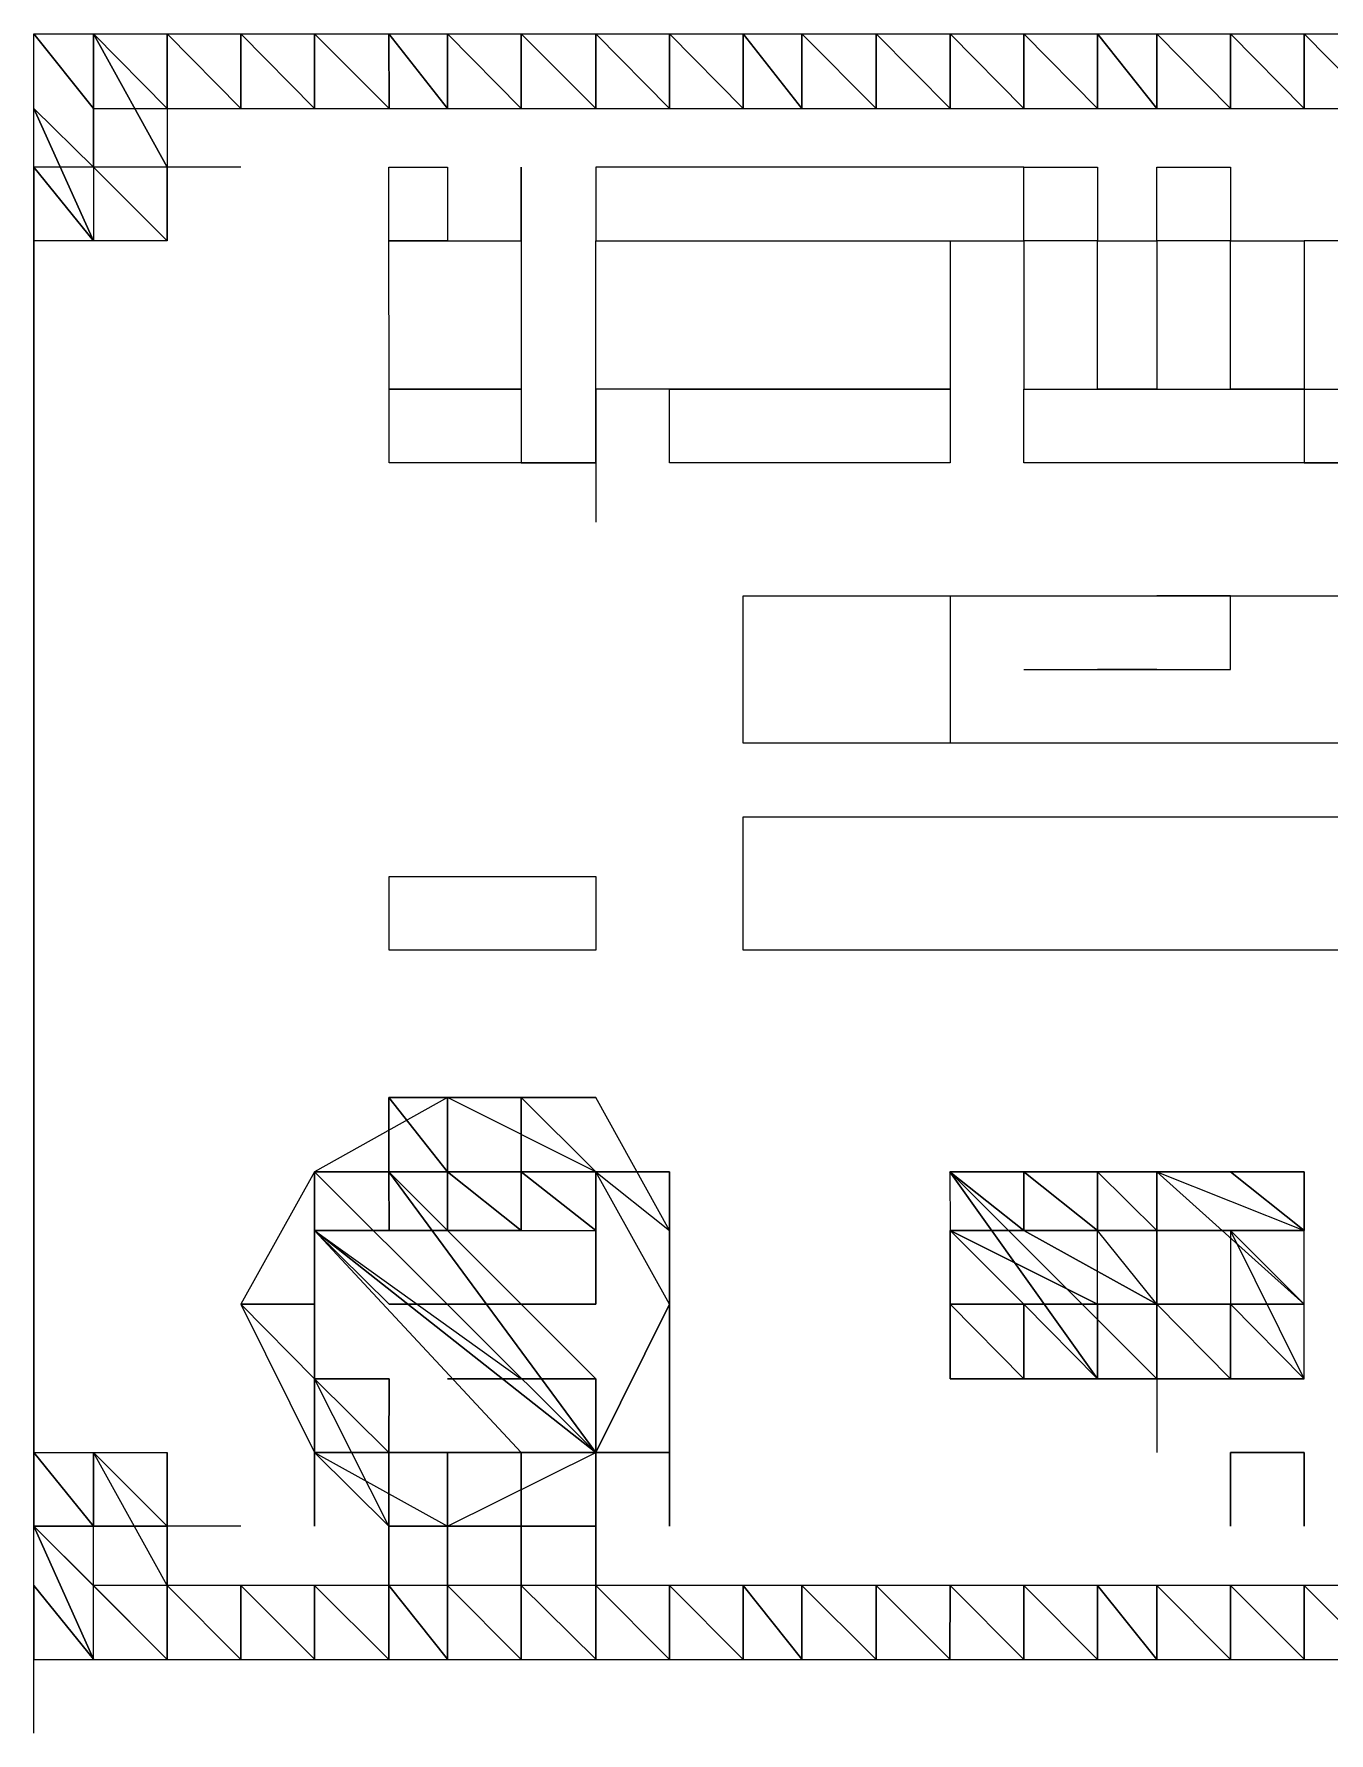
# Model space of a CAD drawing. Header units: centimetres. Extents: x -9345 to 11316, y -7197 to -3465.
# Drawn here: x 6683.39 to 6689.6, y -6311.29 to -6303.14 of the extents above; entities that cross this region are included whole.
import ezdxf

# ---------------------------------------------------------------- set-up
doc = ezdxf.new("R2010")
doc.units = ezdxf.units.CM
doc.layers.add('EXF', color=22, linetype='Continuous', lineweight=9)
doc.layers.add('exf çizimi_dwg', color=8, linetype='Continuous', lineweight=9)

# ---------------------------------------------------------------- blocks, each defined once
blk = doc.blocks.new('exf çizimi_dwg-1497134-_123_30 TEKNİK KAT _ TECHNICAL LEVEL')
at = {"layer": 'EXF', "color": 8}
blk.add_line((0.16014, 1.146155), (0.161612, 1.265194), dxfattribs=at)
at = {"layer": 'EXF', "color": 8, "flags": 128}
for points in [[(0.082186, 1.147119), (0.083658, 1.266158), (0.087148, 1.26254), (0.083658, 1.266158), (0.087148, 1.26254), (0.083658, 1.266158), (0.087148, 1.26254), (0.083658, 1.266158), (0.087148, 1.26254), (0.083658, 1.266158), (0.087148, 1.26254), (0.083658, 1.266158), (0.087148, 1.26254), (0.083658, 1.266158), (0.087148, 1.26254), (0.087192, 1.266114), (0.09, 1.262504), (0.087192, 1.266114), (0.09, 1.262504)], [(0.087104, 1.259005), (0.0858, 1.153461), (0.088651, 1.153425), (0.0858, 1.153461), (0.088651, 1.153425), (0.0858, 1.153461), (0.088651, 1.153425), (0.0858, 1.153461)], [(0.157319, 1.207124), (0.16085, 1.203546), (0.157319, 1.207124), (0.16085, 1.203546), (0.157319, 1.207124), (0.16085, 1.203546), (0.157319, 1.207124), (0.16085, 1.203546), (0.157319, 1.207124), (0.16085, 1.203546), (0.157319, 1.207124), (0.160893, 1.20708), (0.157319, 1.207124), (0.160893, 1.20708), (0.157319, 1.207124), (0.160893, 1.20708), (0.157319, 1.207124), (0.160893, 1.20708), (0.157363, 1.210658), (0.160893, 1.20708), (0.157363, 1.210658), (0.160893, 1.20708), (0.157363, 1.210658), (0.160893, 1.20708), (0.157363, 1.210658), (0.160893, 1.20708), (0.157363, 1.210658)], [(0.160263, 1.156075), (0.156732, 1.159653), (0.160263, 1.156075), (0.156732, 1.159653), (0.160263, 1.156075), (0.156732, 1.159653), (0.160263, 1.156075), (0.156732, 1.159653), (0.160263, 1.156075), (0.156732, 1.159653), (0.160263, 1.156075), (0.156688, 1.156119), (0.160263, 1.156075), (0.156688, 1.156119), (0.160263, 1.156075), (0.156688, 1.156119), (0.160263, 1.156075), (0.156688, 1.156119), (0.160219, 1.152541), (0.156688, 1.156119), (0.160219, 1.152541), (0.156688, 1.156119), (0.160219, 1.152541), (0.156688, 1.156119), (0.160219, 1.152541), (0.156688, 1.156119), (0.160219, 1.152541), (0.156645, 1.152585), (0.160219, 1.152541), (0.156645, 1.152585), (0.160219, 1.152541), (0.156645, 1.152585), (0.160219, 1.152541), (0.156645, 1.152585), (0.15795, 1.258129)], [(0.082983, 1.211578), (0.086474, 1.208), (0.082983, 1.211578), (0.086474, 1.208), (0.082983, 1.211578), (0.086474, 1.208), (0.082983, 1.211578), (0.086474, 1.208), (0.082983, 1.211578), (0.086474, 1.208), (0.08294, 1.208044), (0.086474, 1.208), (0.08294, 1.208044), (0.086474, 1.208), (0.08294, 1.208044), (0.086474, 1.208), (0.08294, 1.208044), (0.08643, 1.204466), (0.08294, 1.208044), (0.08643, 1.204466), (0.08294, 1.208044), (0.08643, 1.204466), (0.08294, 1.208044), (0.08643, 1.204466), (0.08294, 1.208044), (0.08643, 1.204466), (0.082896, 1.20451), (0.08643, 1.204466), (0.082896, 1.20451), (0.08643, 1.204466), (0.082896, 1.20451), (0.08643, 1.204466), (0.082896, 1.20451), (0.086386, 1.200932), (0.082896, 1.20451), (0.086386, 1.200932), (0.082896, 1.20451), (0.086386, 1.200932), (0.082896, 1.20451), (0.086386, 1.200932), (0.082896, 1.20451), (0.086386, 1.200932), (0.082852, 1.200975), (0.086386, 1.200932), (0.082852, 1.200975), (0.086386, 1.200932), (0.082852, 1.200975), (0.086386, 1.200932), (0.082852, 1.200975), (0.086351, 1.19808), (0.082852, 1.200975), (0.086351, 1.19808), (0.082852, 1.200975), (0.086351, 1.19808), (0.082852, 1.200975), (0.086351, 1.19808), (0.082852, 1.200975), (0.086351, 1.19808), (0.082817, 1.198124), (0.086351, 1.19808), (0.082817, 1.198124), (0.086351, 1.19808), (0.082817, 1.198124), (0.086351, 1.19808), (0.082817, 1.198124), (0.086307, 1.194546), (0.082817, 1.198124), (0.086307, 1.194546), (0.082817, 1.198124), (0.086307, 1.194546), (0.082817, 1.198124), (0.086307, 1.194546), (0.082817, 1.198124), (0.086307, 1.194546), (0.082773, 1.19459), (0.086307, 1.194546), (0.082773, 1.19459), (0.086307, 1.194546), (0.082773, 1.19459), (0.086307, 1.194546), (0.082773, 1.19459), (0.086264, 1.191012), (0.082773, 1.19459), (0.086264, 1.191012), (0.082773, 1.19459), (0.086264, 1.191012), (0.082773, 1.19459), (0.086264, 1.191012), (0.082773, 1.19459), (0.086264, 1.191012), (0.08273, 1.191055), (0.086264, 1.191012), (0.08273, 1.191055), (0.086264, 1.191012), (0.08273, 1.191055), (0.086264, 1.191012), (0.08273, 1.191055), (0.08622, 1.187478), (0.08273, 1.191055), (0.08622, 1.187478), (0.08273, 1.191055), (0.08622, 1.187478), (0.08273, 1.191055), (0.08622, 1.187478), (0.08273, 1.191055), (0.08622, 1.187478), (0.082686, 1.187521), (0.08622, 1.187478), (0.082686, 1.187521), (0.08622, 1.187478), (0.082686, 1.187521), (0.08622, 1.187478), (0.082686, 1.187521), (0.086176, 1.183903), (0.082686, 1.187521), (0.086176, 1.183903), (0.082686, 1.187521), (0.086176, 1.183903), (0.082686, 1.187521), (0.086176, 1.183903), (0.082686, 1.187521), (0.086176, 1.183903), (0.082686, 1.187521)], [(0.092816, 1.204387), (0.09286, 1.207921), (0.092816, 1.204387), (0.09286, 1.207921), (0.092816, 1.204387), (0.09286, 1.207921), (0.092816, 1.204387), (0.089282, 1.204431), (0.092816, 1.204387), (0.089282, 1.204431), (0.092816, 1.204387), (0.089282, 1.204431), (0.092816, 1.204387), (0.089282, 1.204431), (0.092816, 1.204387), (0.089282, 1.204431), (0.092816, 1.204387), (0.09286, 1.207921), (0.092816, 1.204387), (0.09286, 1.207921), (0.092816, 1.204387), (0.09286, 1.207921), (0.092816, 1.204387), (0.09286, 1.207921), (0.092816, 1.204387), (0.09286, 1.207921), (0.092816, 1.204387), (0.09286, 1.207921), (0.089325, 1.207965), (0.09286, 1.207921)], [(0.10338, 1.19787), (0.106191, 1.197835), (0.10338, 1.19787), (0.106191, 1.197835), (0.103415, 1.200721), (0.106191, 1.197835), (0.103415, 1.200721), (0.106191, 1.197835), (0.106226, 1.200686), (0.106191, 1.197835), (0.106226, 1.200686), (0.099968, 1.207833), (0.106226, 1.200686), (0.106104, 1.190766), (0.103292, 1.190801), (0.10338, 1.19787), (0.103336, 1.194335), (0.099881, 1.200765), (0.10338, 1.19787), (0.106147, 1.194301), (0.10338, 1.19787), (0.106147, 1.194301), (0.103336, 1.194335), (0.106147, 1.194301), (0.103336, 1.194335), (0.106147, 1.194301), (0.103336, 1.194335), (0.106147, 1.194301), (0.103336, 1.194335), (0.106104, 1.190766), (0.103336, 1.194335), (0.099881, 1.200765), (0.103336, 1.194335), (0.10338, 1.19787), (0.103336, 1.194335), (0.103292, 1.190801), (0.103336, 1.194335), (0.103292, 1.190801), (0.103336, 1.194335), (0.103292, 1.190801), (0.103336, 1.194335), (0.103292, 1.190801), (0.103336, 1.194335), (0.103292, 1.190801), (0.103336, 1.194335), (0.103292, 1.190801), (0.103415, 1.200721), (0.103502, 1.20779), (0.103415, 1.200721), (0.10338, 1.19787), (0.103415, 1.200721), (0.10338, 1.19787), (0.103415, 1.200721), (0.10338, 1.19787), (0.103415, 1.200721), (0.099881, 1.200765), (0.096306, 1.200809), (0.096184, 1.190889), (0.099758, 1.190845), (0.096184, 1.190889), (0.099758, 1.190845), (0.096184, 1.190889), (0.099758, 1.190845), (0.096184, 1.190889), (0.099758, 1.190845), (0.096184, 1.190889), (0.099758, 1.190845), (0.099881, 1.200765), (0.099845, 1.197913), (0.099802, 1.194379), (0.099845, 1.197913), (0.099802, 1.194379), (0.099845, 1.197913), (0.099802, 1.194379), (0.099845, 1.197913), (0.099802, 1.194379), (0.099845, 1.197913), (0.099881, 1.200765), (0.099845, 1.197913), (0.099881, 1.200765), (0.09635, 1.204343), (0.099881, 1.200765), (0.09635, 1.204343), (0.099881, 1.200765), (0.103415, 1.200721), (0.106226, 1.200686), (0.099968, 1.207833), (0.099924, 1.204299), (0.099968, 1.207833), (0.099924, 1.204299), (0.099968, 1.207833), (0.099924, 1.204299), (0.099968, 1.207833), (0.099924, 1.204299), (0.099968, 1.207833), (0.099924, 1.204299), (0.099968, 1.207833), (0.099924, 1.204299), (0.099968, 1.207833), (0.103459, 1.204255), (0.099968, 1.207833), (0.103459, 1.204255), (0.099968, 1.207833), (0.103459, 1.204255), (0.099968, 1.207833), (0.099881, 1.200765), (0.099758, 1.190845), (0.096184, 1.190889), (0.096306, 1.200809), (0.096394, 1.207877), (0.096306, 1.200809), (0.092772, 1.200853)], [(0.106104, 1.190766), (0.096306, 1.200809), (0.106104, 1.190766), (0.096271, 1.197958), (0.106104, 1.190766), (0.096271, 1.197958), (0.099845, 1.197913), (0.096271, 1.197958), (0.099845, 1.197913), (0.10338, 1.19787), (0.103415, 1.200721), (0.106226, 1.200686), (0.106104, 1.190766), (0.106226, 1.200686), (0.106104, 1.190766), (0.106226, 1.200686), (0.106314, 1.207755), (0.106226, 1.200686), (0.106314, 1.207755), (0.106226, 1.200686), (0.103415, 1.200721), (0.099881, 1.200765), (0.096306, 1.200809), (0.099881, 1.200765), (0.096306, 1.200809), (0.096184, 1.190889), (0.096306, 1.200809), (0.096394, 1.207877), (0.103459, 1.204255), (0.099968, 1.207833), (0.103502, 1.20779), (0.103459, 1.204255), (0.103502, 1.20779), (0.103459, 1.204255), (0.103502, 1.20779), (0.103459, 1.204255), (0.103502, 1.20779), (0.103459, 1.204255), (0.103502, 1.20779), (0.103459, 1.204255), (0.103502, 1.20779), (0.103459, 1.204255), (0.103502, 1.20779), (0.103459, 1.204255), (0.099924, 1.204299), (0.09635, 1.204343), (0.099924, 1.204299), (0.09635, 1.204343), (0.099924, 1.204299), (0.09635, 1.204343), (0.099924, 1.204299), (0.096394, 1.207877), (0.099924, 1.204299)], [(0.099802, 1.194379), (0.096271, 1.197958), (0.099802, 1.194379), (0.096271, 1.197958), (0.099802, 1.194379), (0.096227, 1.194423), (0.099802, 1.194379), (0.096227, 1.194423), (0.099802, 1.194379), (0.096227, 1.194423), (0.099802, 1.194379), (0.099881, 1.200765), (0.099968, 1.207833), (0.099881, 1.200765), (0.096306, 1.200809), (0.096394, 1.207877), (0.103502, 1.20779), (0.106314, 1.207755), (0.103502, 1.20779), (0.106314, 1.207755), (0.103502, 1.20779), (0.10627, 1.204221), (0.103502, 1.20779), (0.10627, 1.204221), (0.103502, 1.20779), (0.10627, 1.204221), (0.103502, 1.20779), (0.10627, 1.204221), (0.103502, 1.20779), (0.10627, 1.204221), (0.103502, 1.20779), (0.106314, 1.207755), (0.106226, 1.200686), (0.103502, 1.20779)], [(0.130323, 1.200388), (0.130367, 1.203923), (0.133901, 1.203879), (0.133857, 1.200345)], [(0.099845, 1.197913), (0.099881, 1.200765), (0.099845, 1.197913), (0.103292, 1.190801), (0.099802, 1.194379), (0.103292, 1.190801), (0.099758, 1.190845), (0.103292, 1.190801), (0.099845, 1.197913), (0.099758, 1.190845), (0.096227, 1.194423), (0.099758, 1.190845), (0.096227, 1.194423)], [(0.130244, 1.194003), (0.130288, 1.197537), (0.130323, 1.200388), (0.130288, 1.197537)], [(0.133735, 1.190425), (0.130201, 1.190469), (0.126666, 1.190512)], [(0.103126, 1.177347), (0.099592, 1.177391), (0.103126, 1.177347), (0.099592, 1.177391), (0.103126, 1.177347), (0.099592, 1.177391), (0.103126, 1.177347), (0.099592, 1.177391), (0.103126, 1.177347), (0.099592, 1.177391), (0.103126, 1.177347), (0.099592, 1.177391), (0.103126, 1.177347), (0.099592, 1.177391), (0.103126, 1.177347), (0.099592, 1.177391), (0.103126, 1.177347), (0.099592, 1.177391), (0.103126, 1.177347), (0.099592, 1.177391), (0.103126, 1.177347), (0.099592, 1.177391), (0.096017, 1.177435), (0.099592, 1.177391), (0.096017, 1.177435), (0.099592, 1.177391), (0.096017, 1.177435), (0.099592, 1.177391), (0.096017, 1.177435), (0.099592, 1.177391), (0.096017, 1.177435), (0.099592, 1.177391), (0.096017, 1.177435), (0.099592, 1.177391), (0.096017, 1.177435), (0.099592, 1.177391), (0.096017, 1.177435), (0.092483, 1.177479), (0.096017, 1.177435), (0.092483, 1.177479), (0.096017, 1.177435), (0.092483, 1.177479), (0.096017, 1.177435), (0.092483, 1.177479), (0.096017, 1.177435), (0.092483, 1.177479), (0.096017, 1.177435), (0.092483, 1.177479), (0.096017, 1.177435), (0.092483, 1.177479), (0.088949, 1.177522), (0.092483, 1.177479), (0.088949, 1.177522), (0.092483, 1.177479), (0.088949, 1.177522), (0.092483, 1.177479), (0.088949, 1.177522), (0.092483, 1.177479), (0.088949, 1.177522), (0.092483, 1.177479), (0.096017, 1.177435), (0.092483, 1.177479), (0.096017, 1.177435), (0.092483, 1.177479), (0.096017, 1.177435), (0.092483, 1.177479), (0.096017, 1.177435), (0.092483, 1.177479), (0.096017, 1.177435), (0.092483, 1.177479), (0.096017, 1.177435), (0.092483, 1.177479), (0.092439, 1.173944), (0.092483, 1.177479), (0.092439, 1.173944), (0.092483, 1.177479), (0.092439, 1.173944), (0.088905, 1.173988), (0.092439, 1.173944), (0.088905, 1.173988), (0.092439, 1.173944), (0.088905, 1.173988), (0.088861, 1.170414), (0.088905, 1.173988), (0.088783, 1.164068), (0.088861, 1.170414), (0.088817, 1.16688), (0.088861, 1.170414), (0.088905, 1.173988), (0.086054, 1.174023), (0.08252, 1.174067), (0.086054, 1.174023), (0.08252, 1.174067), (0.086054, 1.174023), (0.08252, 1.174067), (0.086054, 1.174023), (0.082563, 1.177601), (0.086054, 1.174023), (0.082563, 1.177601), (0.086054, 1.174023), (0.082563, 1.177601), (0.086054, 1.174023), (0.082563, 1.177601), (0.086054, 1.174023), (0.082563, 1.177601), (0.086054, 1.174023)], [(0.096017, 1.177435), (0.099592, 1.177391), (0.105894, 1.173778), (0.10938, 1.166625), (0.105727, 1.160284), (0.099381, 1.160362), (0.092273, 1.16045), (0.088817, 1.16688), (0.092439, 1.173944), (0.099592, 1.177391), (0.105894, 1.173778), (0.10938, 1.166625), (0.105727, 1.160284), (0.099338, 1.156828), (0.092273, 1.16045), (0.088817, 1.16688), (0.088783, 1.164068), (0.088817, 1.16688), (0.092439, 1.173944), (0.088905, 1.173988), (0.092439, 1.173944), (0.092395, 1.17037), (0.088861, 1.170414), (0.092395, 1.17037), (0.088861, 1.170414), (0.092395, 1.17037), (0.088861, 1.170414), (0.088905, 1.173988), (0.088861, 1.170414), (0.08601, 1.170449), (0.088861, 1.170414), (0.08601, 1.170449), (0.088861, 1.170414), (0.08601, 1.170449), (0.088861, 1.170414), (0.08601, 1.170449), (0.088861, 1.170414), (0.088817, 1.16688), (0.088861, 1.170414), (0.08601, 1.170449), (0.082475, 1.170493), (0.08601, 1.170449), (0.082475, 1.170493), (0.08601, 1.170449), (0.082475, 1.170493), (0.08601, 1.170449), (0.08252, 1.174067), (0.08601, 1.170449), (0.08252, 1.174067), (0.08601, 1.170449), (0.08252, 1.174067), (0.08601, 1.170449), (0.08252, 1.174067), (0.08601, 1.170449), (0.08252, 1.174067), (0.08601, 1.170449)], [(0.099592, 1.177391), (0.096017, 1.177435), (0.099592, 1.177391), (0.096017, 1.177435), (0.099592, 1.177391), (0.096017, 1.177435), (0.099592, 1.177391), (0.096017, 1.177435), (0.099592, 1.177391), (0.092439, 1.173944), (0.092273, 1.16045), (0.092317, 1.164024), (0.095807, 1.160406), (0.099338, 1.156828), (0.099381, 1.160362), (0.099338, 1.156828), (0.099381, 1.160362), (0.099338, 1.156828)], [(0.09946, 1.166748), (0.099504, 1.170282), (0.09946, 1.166748), (0.099504, 1.170282), (0.09946, 1.166748), (0.099504, 1.170282), (0.099425, 1.163937), (0.099504, 1.170282), (0.099425, 1.163937), (0.099504, 1.170282), (0.099425, 1.163937), (0.099504, 1.170282), (0.099425, 1.163937), (0.099504, 1.170282), (0.095974, 1.173901), (0.092439, 1.173944), (0.105771, 1.163858), (0.092439, 1.173944), (0.092483, 1.177479), (0.096017, 1.177435), (0.092483, 1.177479), (0.096017, 1.177435), (0.092483, 1.177479), (0.092439, 1.173944), (0.105771, 1.163858), (0.105727, 1.160284), (0.105771, 1.163858), (0.092439, 1.173944), (0.092483, 1.177479), (0.092439, 1.173944), (0.105771, 1.163858), (0.105727, 1.160284)], [(0.103038, 1.170238), (0.105849, 1.170204), (0.103038, 1.170238), (0.105849, 1.170204), (0.103038, 1.170238), (0.105849, 1.170204), (0.103038, 1.170238), (0.105849, 1.170204), (0.103082, 1.173813), (0.105849, 1.170204), (0.103082, 1.173813), (0.105894, 1.173778), (0.105937, 1.177312), (0.105894, 1.173778), (0.105937, 1.177312), (0.105894, 1.173778), (0.105937, 1.177312), (0.103126, 1.177347), (0.105937, 1.177312), (0.105894, 1.173778), (0.103126, 1.177347), (0.109468, 1.173734), (0.10938, 1.166625), (0.109345, 1.163814), (0.109424, 1.17016), (0.10938, 1.166625), (0.109424, 1.17016), (0.109468, 1.173734)], [(0.092352, 1.166836), (0.092395, 1.17037), (0.092352, 1.166836), (0.092395, 1.17037), (0.088861, 1.170414), (0.088905, 1.173988), (0.086054, 1.174023), (0.088905, 1.173988), (0.092439, 1.173944), (0.088905, 1.173988), (0.092439, 1.173944), (0.092395, 1.17037)], [(0.099425, 1.163937), (0.102915, 1.160319), (0.099381, 1.160362), (0.102915, 1.160319), (0.099381, 1.160362), (0.102915, 1.160319), (0.099381, 1.160362), (0.102915, 1.160319), (0.099381, 1.160362), (0.102915, 1.160319), (0.099381, 1.160362), (0.102915, 1.160319), (0.099381, 1.160362), (0.102915, 1.160319), (0.099381, 1.160362), (0.102915, 1.160319), (0.102994, 1.166704), (0.102915, 1.160319), (0.102994, 1.166704), (0.102915, 1.160319), (0.102994, 1.166704), (0.102915, 1.160319), (0.102994, 1.166704), (0.102915, 1.160319), (0.103082, 1.173813), (0.105894, 1.173778), (0.103082, 1.173813), (0.105894, 1.173778), (0.103082, 1.173813), (0.105894, 1.173778), (0.105849, 1.170204), (0.105894, 1.173778), (0.103082, 1.173813), (0.099548, 1.173857), (0.103082, 1.173813), (0.099548, 1.173857), (0.103082, 1.173813), (0.099548, 1.173857), (0.103082, 1.173813), (0.099548, 1.173857), (0.103082, 1.173813), (0.099548, 1.173857), (0.09946, 1.166748), (0.099548, 1.173857), (0.103082, 1.173813), (0.105894, 1.173778), (0.105727, 1.160284), (0.102915, 1.160319), (0.092395, 1.17037), (0.092317, 1.164024), (0.095851, 1.163981), (0.095807, 1.160406), (0.095851, 1.163981), (0.095807, 1.160406), (0.095851, 1.163981), (0.095807, 1.160406), (0.095851, 1.163981), (0.092317, 1.164024), (0.088783, 1.164068), (0.088817, 1.16688), (0.088783, 1.164068), (0.092317, 1.164024), (0.092273, 1.16045), (0.088783, 1.164068), (0.095807, 1.160406), (0.092273, 1.16045), (0.092317, 1.164024), (0.092273, 1.16045), (0.092439, 1.173944), (0.092273, 1.16045), (0.092439, 1.173944), (0.092273, 1.16045), (0.088738, 1.160494), (0.092273, 1.16045), (0.088738, 1.160494), (0.092273, 1.16045), (0.088738, 1.160494), (0.092273, 1.16045), (0.095807, 1.160406), (0.092273, 1.16045), (0.095807, 1.160406), (0.092273, 1.16045), (0.095807, 1.160406), (0.092273, 1.16045), (0.095807, 1.160406), (0.092273, 1.16045), (0.095807, 1.160406), (0.092273, 1.16045), (0.095807, 1.160406), (0.092273, 1.16045), (0.095807, 1.160406), (0.092273, 1.16045), (0.095807, 1.160406), (0.092273, 1.16045), (0.092439, 1.173944), (0.092395, 1.17037), (0.092439, 1.173944), (0.095974, 1.173901), (0.105771, 1.163858), (0.10296, 1.163893), (0.105771, 1.163858), (0.105727, 1.160284), (0.105771, 1.163858), (0.105727, 1.160284), (0.105771, 1.163858), (0.102994, 1.166704), (0.095974, 1.173901), (0.102994, 1.166704), (0.10296, 1.163893), (0.102994, 1.166704), (0.10296, 1.163893), (0.102994, 1.166704), (0.10296, 1.163893), (0.105771, 1.163858), (0.10296, 1.163893), (0.105771, 1.163858), (0.10296, 1.163893), (0.105771, 1.163858), (0.105806, 1.166669), (0.102994, 1.166704), (0.105806, 1.166669), (0.102994, 1.166704), (0.105806, 1.166669), (0.102994, 1.166704), (0.105806, 1.166669), (0.103038, 1.170238), (0.105806, 1.166669), (0.109345, 1.163814), (0.105771, 1.163858), (0.109345, 1.163814), (0.105771, 1.163858), (0.10296, 1.163893), (0.105771, 1.163858), (0.102994, 1.166704), (0.105771, 1.163858), (0.10296, 1.163893)], [(0.102915, 1.160319), (0.092439, 1.173944), (0.102915, 1.160319), (0.105727, 1.160284), (0.102915, 1.160319), (0.105727, 1.160284), (0.092439, 1.173944), (0.105727, 1.160284), (0.092439, 1.173944), (0.102915, 1.160319), (0.105727, 1.160284), (0.102915, 1.160319), (0.095929, 1.170326)], [(0.103082, 1.173813), (0.105894, 1.173778), (0.105727, 1.160284), (0.105894, 1.173778), (0.105727, 1.160284), (0.105894, 1.173778), (0.105727, 1.160284), (0.102915, 1.160319), (0.105727, 1.160284), (0.102915, 1.160319), (0.105727, 1.160284), (0.102915, 1.160319), (0.099381, 1.160362), (0.102915, 1.160319), (0.099381, 1.160362), (0.102915, 1.160319), (0.099381, 1.160362), (0.102915, 1.160319), (0.099381, 1.160362), (0.102915, 1.160319), (0.099381, 1.160362), (0.102915, 1.160319), (0.099381, 1.160362), (0.102915, 1.160319), (0.099381, 1.160362), (0.102915, 1.160319), (0.099381, 1.160362), (0.095807, 1.160406), (0.099381, 1.160362), (0.095807, 1.160406), (0.099381, 1.160362), (0.099338, 1.156828), (0.099381, 1.160362), (0.099338, 1.156828), (0.099381, 1.160362), (0.099338, 1.156828), (0.099381, 1.160362), (0.099338, 1.156828), (0.099381, 1.160362), (0.099338, 1.156828), (0.099381, 1.160362), (0.099338, 1.156828), (0.099381, 1.160362), (0.095807, 1.160406), (0.099381, 1.160362)], [(0.109345, 1.163814), (0.105806, 1.166669), (0.103038, 1.170238), (0.10296, 1.163893), (0.105771, 1.163858), (0.102994, 1.166704), (0.103082, 1.173813), (0.105894, 1.173778), (0.103082, 1.173813), (0.105894, 1.173778), (0.103082, 1.173813)], [(0.105894, 1.173778), (0.109424, 1.17016), (0.105894, 1.173778), (0.109424, 1.17016), (0.105849, 1.170204), (0.109424, 1.17016), (0.105849, 1.170204), (0.109424, 1.17016), (0.10938, 1.166625), (0.109424, 1.17016), (0.105849, 1.170204)], [(0.13991, 1.173358), (0.143445, 1.173314), (0.13991, 1.173358), (0.139866, 1.169783), (0.13991, 1.173358), (0.137059, 1.173393)], [(0.092317, 1.164024), (0.092352, 1.166836), (0.092317, 1.164024), (0.095851, 1.163981), (0.092317, 1.164024), (0.095807, 1.160406), (0.092273, 1.16045), (0.092317, 1.164024), (0.095807, 1.160406), (0.099381, 1.160362), (0.095807, 1.160406), (0.092317, 1.164024), (0.092273, 1.16045), (0.095807, 1.160406), (0.095851, 1.163981), (0.092317, 1.164024), (0.092273, 1.16045), (0.092317, 1.164024), (0.092273, 1.16045), (0.092317, 1.164024), (0.088783, 1.164068), (0.092317, 1.164024), (0.088783, 1.164068), (0.092317, 1.164024), (0.092273, 1.16045), (0.095807, 1.160406), (0.092273, 1.16045), (0.092317, 1.164024), (0.092352, 1.166836), (0.088817, 1.16688), (0.092352, 1.166836), (0.088817, 1.16688), (0.092352, 1.166836), (0.088817, 1.16688), (0.092352, 1.166836), (0.088817, 1.16688)], [(0.105771, 1.163858), (0.109345, 1.163814), (0.10938, 1.166625), (0.105806, 1.166669), (0.10938, 1.166625), (0.105806, 1.166669), (0.10938, 1.166625), (0.105806, 1.166669), (0.10938, 1.166625), (0.105806, 1.166669), (0.10938, 1.166625), (0.105806, 1.166669)], [(0.088695, 1.15696), (0.088572, 1.14704), (0.082222, 1.14997), (0.088572, 1.14704), (0.082222, 1.14997), (0.088572, 1.14704), (0.082222, 1.14997), (0.088572, 1.14704), (0.082222, 1.14997), (0.088572, 1.14704), (0.092106, 1.146996), (0.088607, 1.149891), (0.092106, 1.146996), (0.088572, 1.14704)], [(0.160175, 1.149006), (0.156645, 1.152585), (0.160175, 1.149006), (0.156645, 1.152585), (0.160175, 1.149006), (0.153833, 1.152619), (0.160175, 1.149006), (0.153833, 1.152619), (0.160175, 1.149006), (0.153833, 1.152619), (0.160175, 1.149006), (0.153833, 1.152619), (0.160175, 1.149006), (0.153833, 1.152619), (0.160175, 1.149006), (0.156645, 1.152585), (0.153833, 1.152619), (0.15379, 1.149085), (0.156601, 1.149051), (0.156645, 1.152585), (0.153833, 1.152619), (0.150299, 1.152663), (0.150255, 1.149129), (0.15022, 1.146277), (0.146646, 1.146322), (0.15022, 1.146277), (0.146646, 1.146322), (0.15022, 1.146277), (0.146646, 1.146322), (0.15022, 1.146277), (0.146646, 1.146322), (0.15022, 1.146277), (0.146646, 1.146322), (0.15022, 1.146277), (0.146646, 1.146322), (0.15022, 1.146277), (0.146646, 1.146322), (0.15022, 1.146277), (0.146646, 1.146322), (0.15022, 1.146277), (0.092106, 1.146996), (0.092142, 1.149847), (0.092185, 1.153382), (0.088651, 1.153425), (0.0858, 1.153461), (0.088651, 1.153425), (0.0858, 1.153461), (0.082309, 1.157039), (0.0858, 1.153461), (0.082265, 1.153504), (0.0858, 1.153461), (0.085756, 1.149926), (0.088607, 1.149891), (0.088651, 1.153425), (0.0858, 1.153461), (0.082309, 1.157039), (0.085843, 1.156995), (0.082309, 1.157039), (0.085843, 1.156995), (0.082309, 1.157039), (0.085843, 1.156995), (0.082309, 1.157039), (0.0858, 1.153461), (0.082265, 1.153504), (0.0858, 1.153461), (0.082309, 1.157039), (0.0858, 1.153461), (0.082309, 1.157039), (0.0858, 1.153461), (0.082265, 1.153504), (0.0858, 1.153461), (0.082309, 1.157039)], [(0.082309, 1.157039), (0.0858, 1.153461), (0.082265, 1.153504), (0.085756, 1.149926), (0.082265, 1.153504), (0.085756, 1.149926), (0.082265, 1.153504), (0.085756, 1.149926), (0.082265, 1.153504), (0.085756, 1.149926), (0.082265, 1.153504), (0.088572, 1.14704), (0.082265, 1.153504), (0.088572, 1.14704), (0.082265, 1.153504), (0.088572, 1.14704), (0.082265, 1.153504), (0.085756, 1.149926), (0.088572, 1.14704), (0.088607, 1.149891), (0.092106, 1.146996), (0.088607, 1.149891), (0.092106, 1.146996), (0.088607, 1.149891), (0.092106, 1.146996), (0.088607, 1.149891), (0.092106, 1.146996), (0.088607, 1.149891), (0.092106, 1.146996), (0.088607, 1.149891), (0.092106, 1.146996), (0.088572, 1.14704)], [(0.153877, 1.156154), (0.153754, 1.146234), (0.15022, 1.146277), (0.153754, 1.146234), (0.15022, 1.146277), (0.153754, 1.146234), (0.15022, 1.146277), (0.153754, 1.146234), (0.15022, 1.146277)], [(0.082222, 1.14997), (0.085721, 1.147075), (0.082222, 1.14997), (0.085721, 1.147075), (0.082222, 1.14997), (0.085721, 1.147075), (0.082222, 1.14997), (0.085721, 1.147075), (0.082222, 1.14997), (0.092142, 1.149847), (0.088607, 1.149891), (0.092142, 1.149847), (0.088607, 1.149891), (0.092142, 1.149847), (0.088607, 1.149891), (0.092142, 1.149847), (0.088607, 1.149891), (0.092142, 1.149847), (0.088607, 1.149891), (0.092142, 1.149847), (0.088651, 1.153425), (0.0858, 1.153461), (0.092142, 1.149847), (0.088651, 1.153425), (0.092142, 1.149847), (0.088651, 1.153425), (0.092142, 1.149847), (0.088651, 1.153425), (0.092142, 1.149847), (0.088651, 1.153425), (0.092142, 1.149847)], [(0.15379, 1.149085), (0.156566, 1.146199), (0.15379, 1.149085), (0.156566, 1.146199), (0.15379, 1.149085), (0.156566, 1.146199), (0.15379, 1.149085), (0.150299, 1.152663), (0.15379, 1.149085), (0.156566, 1.146199), (0.15379, 1.149085), (0.150299, 1.152663), (0.15379, 1.149085), (0.150299, 1.152663), (0.15379, 1.149085), (0.156566, 1.146199), (0.15379, 1.149085), (0.150299, 1.152663), (0.15379, 1.149085), (0.156566, 1.146199), (0.15379, 1.149085), (0.150299, 1.152663), (0.153833, 1.152619), (0.150299, 1.152663), (0.153833, 1.152619), (0.150299, 1.152663), (0.153833, 1.152619), (0.150299, 1.152663), (0.153833, 1.152619), (0.150299, 1.152663), (0.153833, 1.152619), (0.150299, 1.152663), (0.153833, 1.152619), (0.150299, 1.152663), (0.153833, 1.152619), (0.150299, 1.152663), (0.153833, 1.152619), (0.150299, 1.152663), (0.153833, 1.152619), (0.150299, 1.152663)], [(0.088572, 1.14704), (0.092106, 1.146996), (0.088572, 1.14704), (0.092106, 1.146996), (0.088607, 1.149891)], [(0.078652, 1.147162), (0.082186, 1.147119), (0.16014, 1.146155), (0.156601, 1.149051), (0.16014, 1.146155), (0.156601, 1.149051), (0.16014, 1.146155), (0.156601, 1.149051), (0.16014, 1.146155), (0.156601, 1.149051), (0.16014, 1.146155), (0.156601, 1.149051), (0.16014, 1.146155), (0.156601, 1.149051), (0.16014, 1.146155), (0.156601, 1.149051), (0.160175, 1.149006), (0.150255, 1.149129), (0.153754, 1.146234), (0.150255, 1.149129), (0.153754, 1.146234), (0.150255, 1.149129), (0.153754, 1.146234), (0.150255, 1.149129), (0.153754, 1.146234), (0.150255, 1.149129), (0.153754, 1.146234)], [(0.116203, 1.146698), (0.119737, 1.146654), (0.116203, 1.146698), (0.119737, 1.146654), (0.116203, 1.146698), (0.119737, 1.146654), (0.116203, 1.146698), (0.119737, 1.146654), (0.116203, 1.146698), (0.119737, 1.146654), (0.116203, 1.146698), (0.119737, 1.146654), (0.116203, 1.146698), (0.119737, 1.146654), (0.116203, 1.146698), (0.119737, 1.146654), (0.116203, 1.146698), (0.112669, 1.146742), (0.116203, 1.146698), (0.112669, 1.146742), (0.116203, 1.146698), (0.112669, 1.146742), (0.116203, 1.146698), (0.112669, 1.146742), (0.116203, 1.146698), (0.112669, 1.146742), (0.116203, 1.146698), (0.112669, 1.146742), (0.116203, 1.146698), (0.112669, 1.146742), (0.116203, 1.146698), (0.112669, 1.146742), (0.116203, 1.146698), (0.112669, 1.146742)]]:
    blk.add_lwpolyline(points, dxfattribs=at)
for points in [[(0.123763, 1.241561), (0.117377, 1.24164), (0.116624, 1.180715), (0.12301, 1.180636)], [(0.134365, 1.24143), (0.127297, 1.241517), (0.126544, 1.180592), (0.133612, 1.180505)], [(0.15093, 1.203668), (0.150973, 1.207203), (0.143865, 1.207291), (0.143953, 1.214399), (0.151061, 1.214311), (0.151096, 1.217123), (0.143987, 1.21721), (0.143953, 1.214399), (0.151061, 1.214311), (0.150973, 1.207203), (0.143865, 1.207291), (0.143821, 1.203756)], [(0.140331, 1.207334), (0.140374, 1.210868)], [(0.143698, 1.193836), (0.143865, 1.207291), (0.140331, 1.207334), (0.140164, 1.19388)], [(0.15442, 1.200091), (0.154464, 1.203625), (0.15093, 1.203668), (0.150886, 1.200134)], [(0.157275, 1.20359), (0.160806, 1.200012), (0.157275, 1.20359), (0.160806, 1.200012), (0.157275, 1.20359), (0.160806, 1.200012), (0.157275, 1.20359), (0.160806, 1.200012), (0.157275, 1.20359), (0.160806, 1.200012), (0.157275, 1.20359), (0.16085, 1.203546), (0.157275, 1.20359), (0.16085, 1.203546), (0.157275, 1.20359), (0.16085, 1.203546)], [(0.150807, 1.193749), (0.143698, 1.193836), (0.143742, 1.197371), (0.150851, 1.197283), (0.150886, 1.200134), (0.143777, 1.200222), (0.143742, 1.197371), (0.150851, 1.197283)], [(0.157232, 1.200056), (0.160771, 1.19716), (0.157232, 1.200056), (0.160771, 1.19716), (0.157232, 1.200056), (0.160771, 1.19716), (0.157232, 1.200056), (0.160771, 1.19716), (0.157232, 1.200056), (0.160771, 1.19716), (0.157232, 1.200056), (0.160806, 1.200012), (0.157232, 1.200056), (0.160806, 1.200012), (0.157232, 1.200056), (0.160806, 1.200012)], [(0.154088, 1.173182), (0.150553, 1.173226), (0.150807, 1.193749), (0.154341, 1.193705), (0.154385, 1.197239), (0.150851, 1.197283), (0.150807, 1.193749), (0.154341, 1.193705)], [(0.157196, 1.197204), (0.160727, 1.193626), (0.157196, 1.197204), (0.160727, 1.193626), (0.157196, 1.197204), (0.160727, 1.193626), (0.157196, 1.197204), (0.160727, 1.193626), (0.157196, 1.197204), (0.160727, 1.193626), (0.157196, 1.197204), (0.160771, 1.19716), (0.157196, 1.197204), (0.160771, 1.19716), (0.157196, 1.197204), (0.160771, 1.19716)], [(0.157153, 1.19367), (0.160683, 1.190092), (0.157153, 1.19367), (0.160683, 1.190092), (0.157153, 1.19367), (0.160683, 1.190092), (0.157153, 1.19367), (0.160683, 1.190092), (0.157153, 1.19367), (0.160683, 1.190092), (0.157153, 1.19367), (0.160727, 1.193626), (0.157153, 1.19367), (0.160727, 1.193626), (0.157153, 1.19367), (0.160727, 1.193626)], [(0.143488, 1.176848), (0.143655, 1.190302), (0.140121, 1.190346), (0.139954, 1.176892)], [(0.150553, 1.173226), (0.150763, 1.190214), (0.143655, 1.190302), (0.143445, 1.173314)], [(0.157109, 1.190136), (0.16064, 1.186557), (0.157109, 1.190136), (0.16064, 1.186557), (0.157109, 1.190136), (0.16064, 1.186557), (0.157109, 1.190136), (0.16064, 1.186557), (0.157109, 1.190136), (0.16064, 1.186557), (0.157109, 1.190136), (0.160683, 1.190092), (0.157109, 1.190136), (0.160683, 1.190092), (0.157109, 1.190136), (0.160683, 1.190092)], [(0.157065, 1.186602), (0.160595, 1.182983), (0.157065, 1.186602), (0.160595, 1.182983), (0.157065, 1.186602), (0.160595, 1.182983), (0.157065, 1.186602), (0.160595, 1.182983), (0.157065, 1.186602), (0.160595, 1.182983), (0.157065, 1.186602), (0.16064, 1.186557), (0.157065, 1.186602), (0.16064, 1.186557), (0.157065, 1.186602), (0.16064, 1.186557)], [(0.082642, 1.183947), (0.086176, 1.183903), (0.082642, 1.183947), (0.086176, 1.183903), (0.082642, 1.183947), (0.086176, 1.183903), (0.082642, 1.183947), (0.086141, 1.181092), (0.082642, 1.183947), (0.086141, 1.181092), (0.082642, 1.183947), (0.086141, 1.181092), (0.082642, 1.183947), (0.086141, 1.181092), (0.082642, 1.183947), (0.086141, 1.181092)], [(0.157021, 1.183027), (0.160561, 1.180172), (0.157021, 1.183027), (0.160561, 1.180172), (0.157021, 1.183027), (0.160561, 1.180172), (0.157021, 1.183027), (0.160561, 1.180172), (0.157021, 1.183027), (0.160561, 1.180172), (0.157021, 1.183027), (0.160595, 1.182983), (0.157021, 1.183027), (0.160595, 1.182983), (0.157021, 1.183027), (0.160595, 1.182983)], [(0.082607, 1.181136), (0.086141, 1.181092), (0.082607, 1.181136), (0.086141, 1.181092), (0.082607, 1.181136), (0.086141, 1.181092), (0.082607, 1.181136), (0.086097, 1.177558), (0.082607, 1.181136), (0.086097, 1.177558), (0.082607, 1.181136), (0.086097, 1.177558), (0.082607, 1.181136), (0.086097, 1.177558), (0.082607, 1.181136), (0.086097, 1.177558)], [(0.156986, 1.180216), (0.160517, 1.176638), (0.156986, 1.180216), (0.160517, 1.176638), (0.156986, 1.180216), (0.160517, 1.176638), (0.156986, 1.180216), (0.160517, 1.176638), (0.156986, 1.180216), (0.160517, 1.176638), (0.156986, 1.180216), (0.160561, 1.180172), (0.156986, 1.180216), (0.160561, 1.180172), (0.156986, 1.180216), (0.160561, 1.180172)], [(0.082563, 1.177601), (0.086097, 1.177558), (0.082563, 1.177601), (0.086097, 1.177558), (0.082563, 1.177601), (0.086097, 1.177558)], [(0.156943, 1.176682), (0.160473, 1.173103), (0.156943, 1.176682), (0.160473, 1.173103), (0.156943, 1.176682), (0.160473, 1.173103), (0.156943, 1.176682), (0.160473, 1.173103), (0.156943, 1.176682), (0.160473, 1.173103), (0.156943, 1.176682), (0.160517, 1.176638), (0.156943, 1.176682), (0.160517, 1.176638), (0.156943, 1.176682), (0.160517, 1.176638)], [(0.095974, 1.173901), (0.095886, 1.166792), (0.095974, 1.173901), (0.095886, 1.166792), (0.095974, 1.173901), (0.095929, 1.170326), (0.095974, 1.173901), (0.095929, 1.170326), (0.095974, 1.173901), (0.095929, 1.170326), (0.095974, 1.173901), (0.095929, 1.170326), (0.095974, 1.173901), (0.095929, 1.170326), (0.095974, 1.173901), (0.095886, 1.166792)], [(0.119948, 1.163683), (0.120071, 1.173603), (0.116536, 1.173646), (0.116414, 1.163727)], [(0.156899, 1.173147), (0.160429, 1.169529), (0.156899, 1.173147), (0.160429, 1.169529), (0.156899, 1.173147), (0.160429, 1.169529), (0.156899, 1.173147), (0.160429, 1.169529), (0.156899, 1.173147), (0.160429, 1.169529), (0.156899, 1.173147), (0.160473, 1.173103), (0.156899, 1.173147), (0.160473, 1.173103), (0.156899, 1.173147), (0.160473, 1.173103)], [(0.082475, 1.170493), (0.085966, 1.166915), (0.082475, 1.170493), (0.085966, 1.166915), (0.082475, 1.170493), (0.085966, 1.166915), (0.082475, 1.170493), (0.085966, 1.166915), (0.082475, 1.170493), (0.085966, 1.166915)], [(0.143322, 1.163394), (0.143401, 1.169739), (0.139866, 1.169783), (0.139788, 1.163438)], [(0.150431, 1.163306), (0.150509, 1.169652), (0.143401, 1.169739), (0.143322, 1.163394)], [(0.154043, 1.169608), (0.150509, 1.169652)], [(0.156855, 1.169573), (0.160385, 1.165995), (0.156855, 1.169573), (0.160385, 1.165995), (0.156855, 1.169573), (0.160385, 1.165995), (0.156811, 1.166039), (0.160385, 1.165995), (0.156811, 1.166039), (0.160385, 1.165995), (0.156811, 1.166039), (0.160385, 1.165995), (0.156855, 1.169573), (0.160385, 1.165995), (0.156855, 1.169573), (0.160385, 1.165995), (0.156855, 1.169573), (0.160429, 1.169529), (0.156855, 1.169573), (0.160429, 1.169529), (0.156855, 1.169573), (0.160429, 1.169529)], [(0.082432, 1.166958), (0.085931, 1.164103), (0.082432, 1.166958), (0.085931, 1.164103), (0.082432, 1.166958), (0.085931, 1.164103), (0.082432, 1.166958), (0.085931, 1.164103), (0.082432, 1.166958), (0.085931, 1.164103), (0.082432, 1.166958), (0.085966, 1.166915), (0.082432, 1.166958), (0.085966, 1.166915), (0.082432, 1.166958), (0.085966, 1.166915), (0.088817, 1.16688), (0.085966, 1.166915), (0.088817, 1.16688), (0.085966, 1.166915), (0.088817, 1.16688), (0.085966, 1.166915)], [(0.153965, 1.163262), (0.154, 1.166074), (0.150465, 1.166117), (0.150431, 1.163306)], [(0.156811, 1.166039), (0.160351, 1.163183), (0.156811, 1.166039), (0.160351, 1.163183), (0.156811, 1.166039), (0.160351, 1.163183), (0.156811, 1.166039), (0.160351, 1.163183), (0.156811, 1.166039), (0.160351, 1.163183)], [(0.082397, 1.164147), (0.085887, 1.160529), (0.082397, 1.164147), (0.085887, 1.160529), (0.082397, 1.164147), (0.085887, 1.160529), (0.082397, 1.164147), (0.085887, 1.160529), (0.082397, 1.164147), (0.085887, 1.160529), (0.082397, 1.164147), (0.085931, 1.164103), (0.088783, 1.164068), (0.085931, 1.164103), (0.082397, 1.164147), (0.085931, 1.164103), (0.082397, 1.164147), (0.085931, 1.164103)], [(0.156776, 1.163228), (0.160351, 1.163183), (0.156776, 1.163228), (0.160351, 1.163183), (0.156776, 1.163228), (0.160351, 1.163183), (0.156776, 1.163228), (0.160306, 1.159609), (0.156776, 1.163228), (0.160306, 1.159609), (0.156776, 1.163228), (0.160306, 1.159609), (0.156776, 1.163228), (0.160306, 1.159609), (0.156776, 1.163228), (0.160306, 1.159609)], [(0.082353, 1.160573), (0.085887, 1.160529), (0.082353, 1.160573), (0.085887, 1.160529), (0.082353, 1.160573), (0.085887, 1.160529), (0.082353, 1.160573), (0.085843, 1.156995), (0.082353, 1.160573), (0.085843, 1.156995), (0.082353, 1.160573), (0.085843, 1.156995), (0.082353, 1.160573), (0.085843, 1.156995), (0.082353, 1.160573), (0.085843, 1.156995)], [(0.088738, 1.160494), (0.092273, 1.16045)], [(0.156732, 1.159653), (0.160306, 1.159609), (0.156732, 1.159653), (0.160306, 1.159609), (0.156732, 1.159653), (0.160306, 1.159609)], [(0.088651, 1.153425), (0.092185, 1.153382), (0.088651, 1.153425), (0.092185, 1.153382)], [(0.150255, 1.149129), (0.156566, 1.146199), (0.150255, 1.149129), (0.156566, 1.146199)], [(0.085721, 1.147075), (0.082186, 1.147119), (0.085721, 1.147075), (0.082186, 1.147119), (0.085721, 1.147075), (0.082186, 1.147119), (0.085721, 1.147075), (0.082186, 1.147119)], [(0.092106, 1.146996), (0.095641, 1.146952), (0.092106, 1.146996), (0.095641, 1.146952), (0.092106, 1.146996), (0.095641, 1.146952), (0.092106, 1.146996), (0.095641, 1.146952), (0.092106, 1.146996), (0.095641, 1.146952), (0.092106, 1.146996), (0.095641, 1.146952), (0.092106, 1.146996), (0.095641, 1.146952), (0.092106, 1.146996), (0.095641, 1.146952)], [(0.095641, 1.146952), (0.099215, 1.146908), (0.095641, 1.146952), (0.099215, 1.146908), (0.095641, 1.146952), (0.099215, 1.146908), (0.095641, 1.146952), (0.099215, 1.146908), (0.095641, 1.146952), (0.099215, 1.146908), (0.095641, 1.146952), (0.099215, 1.146908), (0.095641, 1.146952), (0.099215, 1.146908), (0.095641, 1.146952), (0.099215, 1.146908)], [(0.099215, 1.146908), (0.102749, 1.146864), (0.099215, 1.146908), (0.102749, 1.146864), (0.099215, 1.146908), (0.102749, 1.146864), (0.099215, 1.146908), (0.102749, 1.146864), (0.099215, 1.146908), (0.102749, 1.146864), (0.099215, 1.146908), (0.102749, 1.146864), (0.099215, 1.146908), (0.102749, 1.146864), (0.099215, 1.146908), (0.102749, 1.146864)], [(0.102749, 1.146864), (0.10556, 1.14683), (0.102749, 1.146864), (0.10556, 1.14683), (0.102749, 1.146864), (0.10556, 1.14683), (0.102749, 1.146864), (0.10556, 1.14683), (0.102749, 1.146864), (0.10556, 1.14683), (0.102749, 1.146864), (0.10556, 1.14683), (0.102749, 1.146864), (0.10556, 1.14683), (0.102749, 1.146864), (0.10556, 1.14683)], [(0.10556, 1.14683), (0.109135, 1.146785), (0.10556, 1.14683), (0.109135, 1.146785), (0.10556, 1.14683), (0.109135, 1.146785), (0.10556, 1.14683), (0.109135, 1.146785), (0.10556, 1.14683), (0.109135, 1.146785), (0.10556, 1.14683), (0.109135, 1.146785), (0.10556, 1.14683), (0.109135, 1.146785), (0.10556, 1.14683), (0.109135, 1.146785)], [(0.109135, 1.146785), (0.112669, 1.146742), (0.109135, 1.146785), (0.112669, 1.146742), (0.109135, 1.146785), (0.112669, 1.146742), (0.109135, 1.146785), (0.112669, 1.146742), (0.109135, 1.146785), (0.112669, 1.146742), (0.109135, 1.146785), (0.112669, 1.146742), (0.109135, 1.146785), (0.112669, 1.146742), (0.109135, 1.146785), (0.112669, 1.146742)], [(0.119737, 1.146654), (0.122589, 1.146619), (0.119737, 1.146654), (0.122589, 1.146619), (0.119737, 1.146654), (0.122589, 1.146619), (0.119737, 1.146654), (0.122589, 1.146619), (0.119737, 1.146654), (0.122589, 1.146619), (0.119737, 1.146654), (0.122589, 1.146619), (0.119737, 1.146654), (0.122589, 1.146619), (0.119737, 1.146654), (0.122589, 1.146619)], [(0.122589, 1.146619), (0.126123, 1.146575), (0.122589, 1.146619), (0.126123, 1.146575), (0.122589, 1.146619), (0.126123, 1.146575), (0.122589, 1.146619), (0.126123, 1.146575), (0.122589, 1.146619), (0.126123, 1.146575), (0.122589, 1.146619), (0.126123, 1.146575), (0.122589, 1.146619), (0.126123, 1.146575), (0.122589, 1.146619), (0.126123, 1.146575)], [(0.126123, 1.146575), (0.129657, 1.146532), (0.126123, 1.146575), (0.129657, 1.146532), (0.126123, 1.146575), (0.129657, 1.146532), (0.126123, 1.146575), (0.129657, 1.146532), (0.126123, 1.146575), (0.129657, 1.146532), (0.126123, 1.146575), (0.129657, 1.146532), (0.126123, 1.146575), (0.129657, 1.146532), (0.126123, 1.146575), (0.129657, 1.146532)], [(0.129657, 1.146532), (0.133192, 1.146488), (0.129657, 1.146532), (0.133192, 1.146488), (0.129657, 1.146532), (0.133192, 1.146488), (0.129657, 1.146532), (0.133192, 1.146488), (0.129657, 1.146532), (0.133192, 1.146488), (0.129657, 1.146532), (0.133192, 1.146488), (0.129657, 1.146532), (0.133192, 1.146488), (0.129657, 1.146532), (0.133192, 1.146488)], [(0.133192, 1.146488), (0.136726, 1.146444), (0.133192, 1.146488), (0.136726, 1.146444), (0.133192, 1.146488), (0.136726, 1.146444), (0.133192, 1.146488), (0.136726, 1.146444), (0.133192, 1.146488), (0.136726, 1.146444), (0.133192, 1.146488), (0.136726, 1.146444), (0.133192, 1.146488), (0.136726, 1.146444), (0.133192, 1.146488), (0.136726, 1.146444)], [(0.136726, 1.146444), (0.139577, 1.146409), (0.136726, 1.146444), (0.139577, 1.146409), (0.136726, 1.146444), (0.139577, 1.146409), (0.136726, 1.146444), (0.139577, 1.146409), (0.136726, 1.146444), (0.139577, 1.146409), (0.136726, 1.146444), (0.139577, 1.146409), (0.136726, 1.146444), (0.139577, 1.146409), (0.136726, 1.146444), (0.139577, 1.146409)], [(0.139577, 1.146409), (0.143112, 1.146365), (0.139577, 1.146409), (0.143112, 1.146365), (0.139577, 1.146409), (0.143112, 1.146365), (0.139577, 1.146409), (0.143112, 1.146365), (0.139577, 1.146409), (0.143112, 1.146365), (0.139577, 1.146409), (0.143112, 1.146365), (0.139577, 1.146409), (0.143112, 1.146365), (0.139577, 1.146409), (0.143112, 1.146365)], [(0.143112, 1.146365), (0.146646, 1.146322), (0.143112, 1.146365), (0.146646, 1.146322), (0.143112, 1.146365), (0.146646, 1.146322), (0.143112, 1.146365), (0.146646, 1.146322), (0.143112, 1.146365), (0.146646, 1.146322), (0.143112, 1.146365), (0.146646, 1.146322), (0.143112, 1.146365), (0.146646, 1.146322), (0.143112, 1.146365), (0.146646, 1.146322)]]:
    blk.add_lwpolyline(points, close=True, dxfattribs=at)

msp = doc.modelspace()

# ---------------------------------------------------------------- block references
at = {"layer": 'exf çizimi_dwg', "extrusion": (0, 0, -1), "xscale": 100.0000000000001, "yscale": 100.0000000000001, "zscale": -99.99999999999999, "rotation": 90.70833904718141}
msp.add_blockref('exf çizimi_dwg-1497134-_123_30 TEKNİK KAT _ TECHNICAL LEVEL', (-6568.5835, -6317.7408), dxfattribs=at)

doc.saveas('drawing.dxf')
